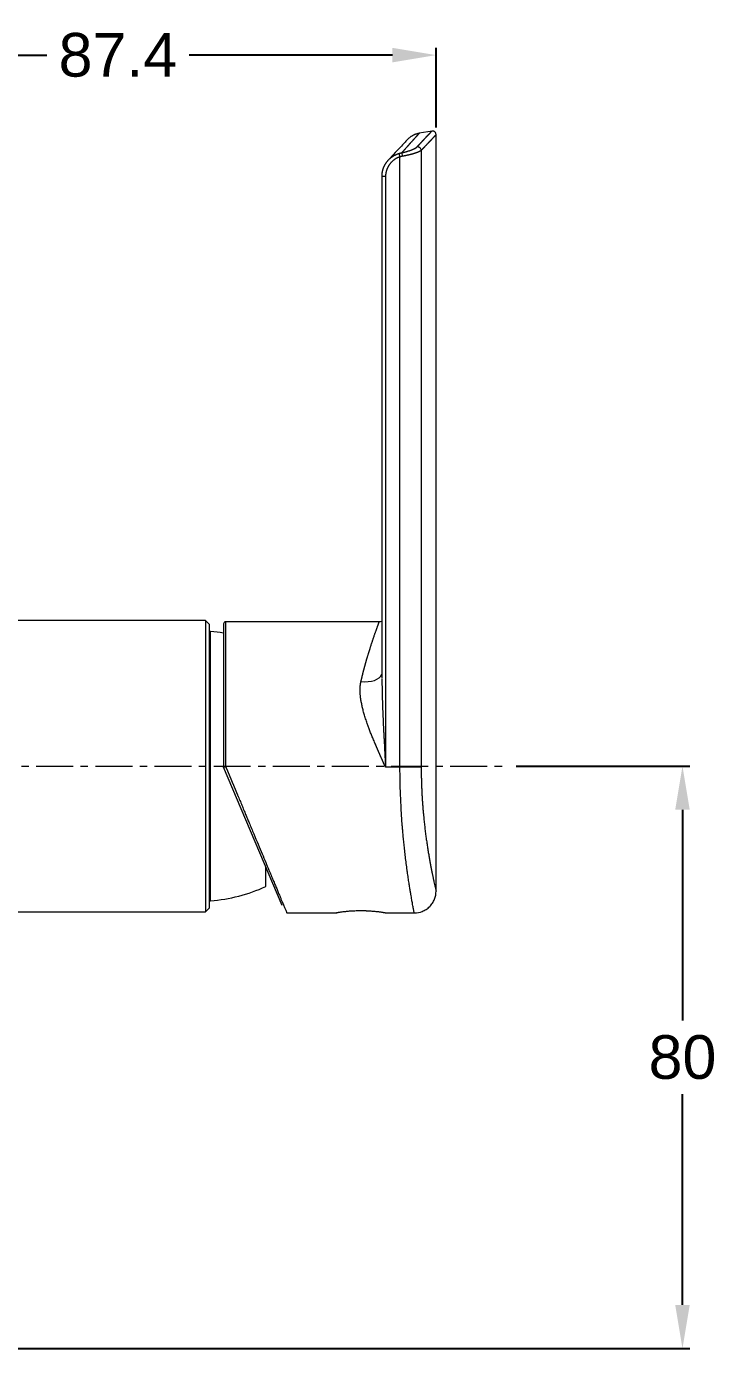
# Model space of a CAD drawing. Header units: millimetres. Extents: x 7368 to 7962, y 1333 to 2173.
# Drawn here: x 7488.5 to 7583.2, y 1696.3 to 1877.9 of the extents above; entities that cross this region are included whole.
import ezdxf

# ---------------------------------------------------------------- set-up
doc = ezdxf.new("R2010")
doc.units = ezdxf.units.MM
doc.linetypes.add('CENTERX2', pattern=[20.32, 12.7, -2.54, 2.54, -2.54])
doc.layers.get('Defpoints').update_dxf_attribs({"color": 3})
doc.layers.add('CENTER', color=1, linetype='CENTERX2', lineweight=15)
doc.layers.add('DIM', color=3, linetype='Continuous', lineweight=9)
doc.styles.get("Standard").update_dxf_attribs({"font": 'arial.ttf'})
doc.dimstyles.new('DIMSTYLE_1', dxfattribs={"dimtxt": 6, "dimasz": 6, "dimexe": 1, "dimexo": 1, "dimgap": 2, "dimtad": 1, "dimtih": 1, "dimtoh": 1, "dimdec": 1, "dimdsep": 46, "dimtxsty": 'Standard', "dimcen": 0, "dimclrd": 3, "dimclre": 3, "dimclrt": 4, "dimazin": 0, "dimtp": 0.3, "dimtm": 0.3, "dimtfac": 1, "dimtdec": 1, "dimtofl": 0, "dimtmove": 0, "dimatfit": 3, "dimfxl": 1, "dimtolj": 1, "dimtzin": 0, "dimarcsym": 0})

# ---------------------------------------------------------------- blocks, each defined once
blk = doc.blocks.new('*D39')
at = {"layer": 'Defpoints', "color": 0, "transparency": 16777216}
for p in [(7544.82, 1874), (7544.82, 1863.07), (7457.37, 1851.33)]:
    blk.add_point(p, dxfattribs=at)
at = {"layer": 'DIM', "color": 3, "lineweight": -2, "transparency": 16777216}
for p, q in [((7457.37, 1852.33), (7457.37, 1875)), ((7544.82, 1864.07), (7544.82, 1875)), ((7463.37, 1874), (7491.31, 1874)), ((7538.82, 1874), (7510.88, 1874))]:
    blk.add_line(p, q, dxfattribs=at)
at = {"layer": 'DIM', "color": 3, "transparency": 16777216}
for points in [[(7463.37, 1875), (7463.37, 1873), (7457.37, 1874)], [(7538.82, 1875), (7538.82, 1873), (7544.82, 1874)]]:
    blk.add_solid(points, dxfattribs=at)
at = {"layer": 'DIM', "color": 4, "transparency": 16777216, "insert": (7501.1, 1874), "char_height": 6, "attachment_point": 5}
blk.add_mtext('\\A1;87.4', dxfattribs=at)
blk = doc.blocks.new('*D42')
at = {"layer": 'Defpoints', "color": 0, "transparency": 16777216}
for p in [(7554.82, 1776.33), (7578.68, 1776.33), (7486.07, 1696.33)]:
    blk.add_point(p, dxfattribs=at)
at = {"layer": 'DIM', "color": 3, "lineweight": -2, "transparency": 16777216}
for p, q in [((7555.82, 1776.33), (7579.68, 1776.33)), ((7578.68, 1770.33), (7578.68, 1741.39)), ((7578.68, 1702.33), (7578.68, 1731.26)), ((7487.07, 1696.33), (7579.68, 1696.33))]:
    blk.add_line(p, q, dxfattribs=at)
at = {"layer": 'DIM', "color": 3, "transparency": 16777216}
for points in [[(7577.68, 1770.33), (7579.68, 1770.33), (7578.68, 1776.33)], [(7577.68, 1702.33), (7579.68, 1702.33), (7578.68, 1696.33)]]:
    blk.add_solid(points, dxfattribs=at)
at = {"layer": 'DIM', "color": 4, "transparency": 16777216, "insert": (7578.68, 1736.33), "char_height": 6, "attachment_point": 5}
blk.add_mtext('\\A1;80', dxfattribs=at)

msp = doc.modelspace()

# ---------------------------------------------------------------- linework, layer by layer
at = {"linetype": 'Continuous', "lineweight": 18, "extrusion": (0, 1, 0)}
for p, q in [((7544.26, 1863.57), (7542.5, 1863.26)), ((7544.82, 1759.17), (7544.82, 1863.1)), ((7539.71, 1860.49), (7539.86, 1860.03)), ((7537.38, 1857.35), (7537.38, 1788.35)), ((7513.12, 1796.33), (7480.62, 1796.33)), ((7513.12, 1796.33), (7513.12, 1756.33)), ((7513.62, 1795.83), (7513.12, 1796.33)), ((7537.02, 1796.17), (7515.92, 1796.17)), ((7513.62, 1795.83), (7513.62, 1756.83)), ((7513.82, 1794.83), (7513.62, 1794.83)), ((7513.82, 1757.83), (7513.82, 1794.83)), ((7515.62, 1795.87), (7515.62, 1776.17)), ((7523.69, 1757.17), (7515.62, 1776.17)), ((7521.42, 1759.8), (7521.42, 1762.5)), ((7481.62, 1756.33), (7513.12, 1756.33)), ((7513.12, 1756.33), (7513.62, 1756.83)), ((7513.62, 1757.83), (7513.82, 1757.83)), ((7524.31, 1756.17), (7531.16, 1756.17)), ((7537.82, 1756.17), (7541.82, 1756.17))]:
    msp.add_line(p, q, dxfattribs=at)
at = {"linetype": 'Continuous', "lineweight": 13, "extrusion": (0, 1, 0)}
for p, q in [((7539.86, 1776.17), (7539.86, 1860.03)), ((7542.78, 1860.91), (7542.78, 1776.17)), ((7537.38, 1857.35), (7537.88, 1857.35)), ((7537.88, 1857.35), (7537.88, 1776.17)), ((7515.92, 1776.23), (7515.92, 1796.17)), ((7539.86, 1776.17), (7537.88, 1776.17)), ((7542.78, 1776.17), (7539.86, 1776.17))]:
    msp.add_line(p, q, dxfattribs=at)
at = {"linetype": 'Continuous', "lineweight": 18}
for centre, radius, start, end in [((7515.92, 1795.87), 0.3, 90, 180), ((7512.11, 1772.64), 22.25, 80.9317, 85.6014), ((7512.11, 1780.01), 22.25, 274.3986, 294.7263)]:
    msp.add_arc(centre, radius, start, end, dxfattribs=at)
at = {"linetype": 'Continuous', "lineweight": 13}
for centre, major_axis, ratio, start_param, end_param in [((7540.19, 1860.11), (-0.104, 0.489), 0.128713, 4.685135, 6.056791), ((7542.29, 1860.91), (-0.365, 0.342), 0.946145, 3.922957, 5.617561)]:
    msp.add_ellipse(centre, major_axis=major_axis, ratio=ratio, start_param=start_param, end_param=end_param, dxfattribs=at)
at = {"linetype": 'Continuous', "lineweight": 18}
msp.add_ellipse((7534.51, 1789.74), major_axis=(-2.94, 0.59), ratio=0.582429, start_param=1.687813, end_param=3.015297, dxfattribs=at)
for points, degree, knots in [([(7542.21, 1861.39), (7542.21, 1861.4), (7542.23, 1861.42), (7542.26, 1861.45), (7542.29, 1861.48), (7542.31, 1861.51), (7542.34, 1861.54), (7542.37, 1861.57), (7542.4, 1861.6), (7542.42, 1861.62), (7542.45, 1861.65), (7542.47, 1861.68), (7542.5, 1861.71), (7542.53, 1861.74), (7542.55, 1861.76), (7542.58, 1861.79), (7542.6, 1861.82), (7542.63, 1861.84), (7542.65, 1861.87), (7542.68, 1861.9), (7542.7, 1861.92), (7542.72, 1861.95), (7542.75, 1861.97), (7542.77, 1862), (7542.79, 1862.02), (7542.82, 1862.05), (7542.84, 1862.07), (7542.86, 1862.1), (7542.89, 1862.12), (7542.91, 1862.15), (7542.93, 1862.17), (7542.95, 1862.19), (7542.98, 1862.22), (7543, 1862.24), (7543.02, 1862.26), (7543.04, 1862.29), (7543.06, 1862.31), (7543.08, 1862.33), (7543.1, 1862.36), (7543.12, 1862.38), (7543.15, 1862.4), (7543.17, 1862.42), (7543.19, 1862.44), (7543.21, 1862.46), (7543.23, 1862.49), (7543.24, 1862.51), (7543.26, 1862.53), (7543.28, 1862.55), (7543.3, 1862.57), (7543.32, 1862.59), (7543.34, 1862.61), (7543.36, 1862.63), (7543.38, 1862.65), (7543.39, 1862.67), (7543.41, 1862.68), (7543.43, 1862.7), (7543.45, 1862.72), (7543.46, 1862.74), (7543.48, 1862.76), (7543.5, 1862.78), (7543.51, 1862.79), (7543.53, 1862.81), (7543.55, 1862.83), (7543.56, 1862.85), (7543.58, 1862.86), (7543.6, 1862.88), (7543.61, 1862.9), (7543.63, 1862.91), (7543.64, 1862.93), (7543.66, 1862.95), (7543.67, 1862.96), (7543.69, 1862.98), (7543.7, 1862.99), (7543.71, 1863.01), (7543.73, 1863.02), (7543.74, 1863.04), (7543.76, 1863.05), (7543.77, 1863.07), (7543.78, 1863.08), (7543.8, 1863.09), (7543.81, 1863.11), (7543.82, 1863.12), (7543.83, 1863.14), (7543.85, 1863.15), (7543.86, 1863.16), (7543.87, 1863.17), (7543.88, 1863.19), (7543.89, 1863.2), (7543.9, 1863.21), (7543.92, 1863.22), (7543.93, 1863.23), (7543.94, 1863.25), (7543.95, 1863.26), (7543.96, 1863.27), (7543.97, 1863.28), (7543.98, 1863.29), (7543.99, 1863.3), (7544, 1863.31), (7544.01, 1863.32), (7544.02, 1863.33), (7544.03, 1863.34), (7544.03, 1863.35), (7544.04, 1863.36), (7544.05, 1863.37), (7544.06, 1863.38), (7544.07, 1863.39), (7544.08, 1863.39), (7544.08, 1863.4), (7544.09, 1863.41), (7544.1, 1863.42), (7544.1, 1863.43), (7544.11, 1863.43), (7544.12, 1863.44), (7544.13, 1863.45), (7544.13, 1863.45), (7544.14, 1863.46), (7544.14, 1863.47), (7544.15, 1863.47), (7544.16, 1863.48), (7544.16, 1863.48), (7544.17, 1863.49), (7544.17, 1863.5), (7544.18, 1863.5), (7544.18, 1863.51), (7544.18, 1863.51), (7544.19, 1863.51), (7544.19, 1863.52), (7544.2, 1863.52), (7544.2, 1863.53), (7544.2, 1863.53), (7544.21, 1863.53), (7544.21, 1863.54), (7544.21, 1863.54), (7544.22, 1863.54), (7544.22, 1863.55), (7544.22, 1863.55), (7544.22, 1863.55), (7544.23, 1863.55), (7544.23, 1863.56), (7544.23, 1863.56), (7544.23, 1863.56), (7544.23, 1863.56), (7544.23, 1863.56), (7544.23, 1863.56), (7544.23, 1863.56), (7544.23, 1863.56), (7544.23, 1863.56), (7544.23, 1863.56), (7544.23, 1863.56)], 3, [0, 0, 0, 0, 0.007011, 0.014018, 0.021023, 0.028026, 0.035025, 0.042022, 0.049015, 0.056007, 0.062995, 0.069981, 0.076963, 0.083944, 0.090921, 0.097896, 0.104868, 0.111838, 0.118804, 0.125769, 0.13273, 0.139689, 0.146646, 0.1536, 0.160551, 0.1675, 0.174446, 0.18139, 0.188331, 0.195269, 0.202206, 0.209139, 0.216071, 0.222999, 0.229926, 0.23685, 0.243771, 0.250691, 0.257607, 0.264522, 0.271434, 0.278344, 0.285251, 0.292156, 0.299059, 0.30596, 0.312858, 0.319754, 0.326648, 0.333539, 0.340429, 0.347316, 0.354201, 0.361083, 0.367964, 0.374842, 0.381719, 0.388593, 0.395465, 0.402335, 0.409203, 0.416069, 0.422932, 0.429794, 0.436654, 0.443511, 0.450367, 0.457221, 0.464073, 0.470922, 0.47777, 0.484616, 0.49146, 0.498302, 0.505142, 0.511981, 0.518817, 0.525652, 0.532484, 0.539315, 0.546145, 0.552972, 0.559797, 0.566621, 0.573443, 0.580264, 0.587082, 0.593899, 0.600714, 0.607528, 0.61434, 0.62115, 0.627958, 0.634765, 0.641571, 0.648374, 0.655176, 0.661977, 0.668776, 0.675573, 0.682369, 0.689164, 0.695957, 0.702748, 0.709538, 0.716327, 0.723114, 0.729899, 0.736684, 0.743466, 0.750248, 0.757028, 0.763807, 0.770584, 0.77736, 0.784135, 0.790908, 0.79768, 0.804451, 0.811221, 0.817989, 0.824756, 0.831522, 0.838287, 0.845051, 0.851813, 0.858574, 0.865334, 0.872093, 0.878851, 0.885608, 0.892363, 0.899118, 0.905871, 0.912624, 0.919375, 0.926126, 0.932875, 0.939624, 0.946371, 0.953118, 0.959863, 0.966608, 0.973352, 0.980095, 0.986837, 0.993578, 1, 1, 1, 1]), ([(7544.82, 1863.07), (7544.82, 1863.1), (7544.81, 1863.17), (7544.78, 1863.28), (7544.73, 1863.37), (7544.65, 1863.46), (7544.55, 1863.52), (7544.44, 1863.56), (7544.34, 1863.57), (7544.27, 1863.57), (7544.23, 1863.56)], 3, [0, 0, 0, 0, 0.114513, 0.237563, 0.367045, 0.5, 0.632955, 0.762437, 0.885487, 1, 1, 1, 1]), ([(7540.72, 1862.23), (7540.72, 1862.23), (7540.61, 1862.12), (7540.11, 1861.57), (7539.31, 1860.72), (7538.6, 1859.95), (7538.24, 1859.56)], 3, [0, 0, 0, 0, 0.248728, 0.51443, 0.780543, 1, 1, 1, 1]), ([(7544.82, 1863.07), (7544.82, 1863.07), (7544.82, 1863.07), (7544.82, 1863.07), (7544.82, 1863.07), (7544.82, 1863.07), (7544.82, 1863.07), (7544.81, 1863.06), (7544.81, 1863.06), (7544.81, 1863.06), (7544.8, 1863.05), (7544.8, 1863.05), (7544.79, 1863.04), (7544.79, 1863.03), (7544.78, 1863.03), (7544.77, 1863.02), (7544.77, 1863.01), (7544.76, 1863), (7544.75, 1862.99), (7544.74, 1862.98), (7544.73, 1862.97), (7544.72, 1862.96), (7544.71, 1862.95), (7544.7, 1862.94), (7544.68, 1862.93), (7544.67, 1862.91), (7544.66, 1862.9), (7544.65, 1862.88), (7544.63, 1862.87), (7544.62, 1862.85), (7544.6, 1862.84), (7544.58, 1862.82), (7544.57, 1862.8), (7544.55, 1862.78), (7544.53, 1862.76), (7544.51, 1862.75), (7544.49, 1862.73), (7544.48, 1862.7), (7544.46, 1862.68), (7544.43, 1862.66), (7544.41, 1862.64), (7544.39, 1862.62), (7544.37, 1862.59), (7544.35, 1862.57), (7544.32, 1862.54), (7544.3, 1862.52), (7544.27, 1862.49), (7544.25, 1862.47), (7544.22, 1862.44), (7544.2, 1862.41), (7544.17, 1862.38), (7544.14, 1862.35), (7544.11, 1862.32), (7544.09, 1862.29), (7544.06, 1862.26), (7544.03, 1862.23), (7544, 1862.2), (7543.97, 1862.17), (7543.93, 1862.13), (7543.9, 1862.1), (7543.87, 1862.07), (7543.84, 1862.03), (7543.8, 1861.99), (7543.77, 1861.96), (7543.73, 1861.92), (7543.7, 1861.88), (7543.66, 1861.85), (7543.63, 1861.81), (7543.59, 1861.77), (7543.55, 1861.73), (7543.51, 1861.69), (7543.48, 1861.65), (7543.44, 1861.61), (7543.4, 1861.56), (7543.36, 1861.52), (7543.31, 1861.48), (7543.27, 1861.43), (7543.23, 1861.39), (7543.19, 1861.34), (7543.14, 1861.3), (7543.1, 1861.25), (7543.06, 1861.21), (7543.01, 1861.16), (7542.97, 1861.11), (7542.92, 1861.06), (7542.87, 1861.01), (7542.83, 1860.96), (7542.79, 1860.93), (7542.78, 1860.91)], 3, [0, 0, 0, 0, 0.000306, 0.011916, 0.023527, 0.03514, 0.046754, 0.058369, 0.069985, 0.081603, 0.093222, 0.104844, 0.116466, 0.128091, 0.139718, 0.151346, 0.162977, 0.17461, 0.186246, 0.197884, 0.209524, 0.221167, 0.232812, 0.244461, 0.256112, 0.267766, 0.279424, 0.291084, 0.302748, 0.314415, 0.326086, 0.33776, 0.349438, 0.361119, 0.372805, 0.384494, 0.396187, 0.407884, 0.419586, 0.431292, 0.443002, 0.454717, 0.466436, 0.47816, 0.489889, 0.501622, 0.513361, 0.525104, 0.536853, 0.548606, 0.560365, 0.57213, 0.5839, 0.595675, 0.607457, 0.619244, 0.631036, 0.642835, 0.65464, 0.666451, 0.678268, 0.690091, 0.701921, 0.713757, 0.7256, 0.737449, 0.749306, 0.761169, 0.773039, 0.784916, 0.7968, 0.808691, 0.820589, 0.832495, 0.844409, 0.85633, 0.868258, 0.880194, 0.892138, 0.90409, 0.91605, 0.928018, 0.939994, 0.951979, 0.963971, 0.975972, 0.987982, 1, 1, 1, 1]), ([(7537.4, 1857.35), (7537.4, 1857.36), (7537.4, 1857.38), (7537.4, 1857.41), (7537.4, 1857.44), (7537.4, 1857.47), (7537.4, 1857.5), (7537.4, 1857.53), (7537.4, 1857.56), (7537.4, 1857.59), (7537.41, 1857.62), (7537.41, 1857.66), (7537.41, 1857.69), (7537.41, 1857.72), (7537.42, 1857.76), (7537.42, 1857.79), (7537.43, 1857.83), (7537.43, 1857.86), (7537.44, 1857.9), (7537.44, 1857.93), (7537.45, 1857.97), (7537.46, 1858.01), (7537.47, 1858.04), (7537.47, 1858.08), (7537.48, 1858.12), (7537.49, 1858.16), (7537.5, 1858.2), (7537.51, 1858.24), (7537.52, 1858.28), (7537.54, 1858.32), (7537.55, 1858.36), (7537.56, 1858.4), (7537.58, 1858.44), (7537.59, 1858.48), (7537.61, 1858.52), (7537.62, 1858.57), (7537.64, 1858.61), (7537.66, 1858.65), (7537.68, 1858.7), (7537.7, 1858.74), (7537.72, 1858.78), (7537.74, 1858.83), (7537.76, 1858.87), (7537.78, 1858.91), (7537.81, 1858.96), (7537.83, 1859), (7537.86, 1859.04), (7537.89, 1859.09), (7537.91, 1859.13), (7537.94, 1859.18), (7537.97, 1859.22), (7538, 1859.26), (7538.05, 1859.32), (7538.1, 1859.4), (7538.17, 1859.48), (7538.24, 1859.56), (7538.32, 1859.64), (7538.39, 1859.71), (7538.46, 1859.78), (7538.54, 1859.85), (7538.61, 1859.91), (7538.69, 1859.97), (7538.76, 1860.02), (7538.83, 1860.07), (7538.9, 1860.12), (7538.97, 1860.16), (7539.04, 1860.21), (7539.11, 1860.24), (7539.18, 1860.28), (7539.25, 1860.31), (7539.31, 1860.34), (7539.37, 1860.37), (7539.43, 1860.4), (7539.49, 1860.42), (7539.55, 1860.44), (7539.61, 1860.46), (7539.66, 1860.48), (7539.69, 1860.49), (7539.71, 1860.49)], 3, [0, 0, 0, 0, 0.006705, 0.013527, 0.020466, 0.027522, 0.034697, 0.041992, 0.049406, 0.056941, 0.064598, 0.072376, 0.080277, 0.088302, 0.09645, 0.104723, 0.11312, 0.121643, 0.130292, 0.139068, 0.147971, 0.157, 0.166158, 0.175443, 0.184857, 0.1944, 0.204072, 0.213872, 0.223802, 0.233861, 0.244049, 0.254367, 0.264814, 0.27539, 0.286095, 0.296929, 0.307892, 0.318983, 0.330201, 0.341547, 0.35302, 0.364619, 0.376343, 0.388193, 0.400166, 0.412262, 0.424481, 0.43682, 0.44928, 0.461858, 0.474554, 0.487366, 0.500292, 0.527281, 0.553739, 0.579651, 0.605004, 0.629787, 0.65399, 0.677606, 0.700626, 0.723047, 0.744864, 0.766075, 0.786677, 0.806671, 0.826057, 0.844836, 0.86301, 0.880583, 0.897556, 0.913936, 0.929725, 0.944929, 0.959552, 0.973602, 0.987082, 1, 1, 1, 1]), ([(7539.86, 1860.03), (7539.65, 1859.96), (7539.45, 1859.86), (7539.25, 1859.76), (7538.71, 1859.37), (7538.44, 1859.01), (7538.17, 1858.65), (7538.03, 1858.23), (7537.88, 1857.8), (7537.88, 1857.35)], 2, [0, 0, 0, 0.125, 0.125, 0.25, 0.5, 0.5, 0.75, 0.75, 1, 1, 1]), ([(7540.1, 1860.59), (7540.11, 1860.59), (7540.12, 1860.6), (7540.15, 1860.6), (7540.17, 1860.61), (7540.2, 1860.61), (7540.22, 1860.62), (7540.25, 1860.62), (7540.27, 1860.63), (7540.29, 1860.63), (7540.32, 1860.64), (7540.34, 1860.65), (7540.36, 1860.65), (7540.39, 1860.66), (7540.41, 1860.66), (7540.44, 1860.67), (7540.46, 1860.67), (7540.48, 1860.68), (7540.51, 1860.69), (7540.53, 1860.69), (7540.55, 1860.7), (7540.58, 1860.7), (7540.6, 1860.71), (7540.62, 1860.72), (7540.65, 1860.72), (7540.67, 1860.73), (7540.69, 1860.73), (7540.71, 1860.74), (7540.74, 1860.75), (7540.76, 1860.75), (7540.78, 1860.76), (7540.81, 1860.77), (7540.87, 1860.78), (7540.96, 1860.81), (7541.09, 1860.85), (7541.22, 1860.89), (7541.34, 1860.94), (7541.46, 1860.98), (7541.59, 1861.03), (7541.71, 1861.09), (7541.82, 1861.14), (7541.9, 1861.18), (7541.95, 1861.21), (7541.97, 1861.22), (7542, 1861.24), (7542.02, 1861.25), (7542.04, 1861.26), (7542.06, 1861.28), (7542.08, 1861.29), (7542.1, 1861.3), (7542.12, 1861.32), (7542.14, 1861.33), (7542.15, 1861.34), (7542.17, 1861.36), (7542.18, 1861.37), (7542.19, 1861.38), (7542.2, 1861.39), (7542.21, 1861.39)], 3, [0, 0, 0, 0, 0.008036, 0.016066, 0.024091, 0.032112, 0.040129, 0.048144, 0.056157, 0.064169, 0.07218, 0.080192, 0.088204, 0.096219, 0.104237, 0.112257, 0.120283, 0.128313, 0.136349, 0.144391, 0.152441, 0.160499, 0.168566, 0.176642, 0.184728, 0.192826, 0.200936, 0.209058, 0.217193, 0.225343, 0.233507, 0.241687, 0.249884, 0.299587, 0.349243, 0.399025, 0.449105, 0.499652, 0.561985, 0.624171, 0.686538, 0.749411, 0.766281, 0.7831, 0.799875, 0.816612, 0.833316, 0.849995, 0.866654, 0.883301, 0.899941, 0.916581, 0.933227, 0.949885, 0.966563, 0.983266, 1, 1, 1, 1]), ([(7542.78, 1860.91), (7542.78, 1860.91), (7542.77, 1860.91), (7542.77, 1860.9), (7542.76, 1860.89), (7542.75, 1860.89), (7542.75, 1860.88), (7542.74, 1860.88), (7542.73, 1860.87), (7542.72, 1860.86), (7542.71, 1860.86), (7542.7, 1860.85), (7542.69, 1860.84), (7542.67, 1860.83), (7542.66, 1860.82), (7542.65, 1860.82), (7542.63, 1860.81), (7542.62, 1860.8), (7542.6, 1860.79), (7542.58, 1860.78), (7542.56, 1860.77), (7542.54, 1860.76), (7542.52, 1860.75), (7542.5, 1860.74), (7542.48, 1860.73), (7542.45, 1860.72), (7542.43, 1860.7), (7542.4, 1860.69), (7542.37, 1860.68), (7542.34, 1860.67), (7542.31, 1860.65), (7542.28, 1860.64), (7542.25, 1860.63), (7542.21, 1860.62), (7542.18, 1860.6), (7542.14, 1860.59), (7542.1, 1860.57), (7542.06, 1860.56), (7542.01, 1860.54), (7541.97, 1860.53), (7541.92, 1860.51), (7541.87, 1860.5), (7541.81, 1860.48), (7541.74, 1860.46), (7541.68, 1860.44), (7541.61, 1860.42), (7541.55, 1860.4), (7541.48, 1860.38), (7541.41, 1860.37), (7541.35, 1860.35), (7541.28, 1860.33), (7541.22, 1860.32), (7541.15, 1860.3), (7541.08, 1860.28), (7541.02, 1860.27), (7540.96, 1860.25), (7540.89, 1860.24), (7540.83, 1860.23), (7540.77, 1860.21), (7540.71, 1860.2), (7540.65, 1860.19), (7540.59, 1860.17), (7540.53, 1860.16), (7540.47, 1860.15), (7540.42, 1860.14), (7540.36, 1860.13), (7540.31, 1860.12), (7540.27, 1860.11), (7540.25, 1860.11)], 3, [0, 0, 0, 0, 0.006831, 0.013954, 0.021367, 0.029071, 0.037067, 0.045354, 0.053931, 0.0628, 0.07196, 0.081411, 0.091154, 0.101187, 0.111512, 0.122127, 0.133034, 0.144233, 0.155722, 0.167503, 0.179575, 0.191938, 0.204592, 0.217538, 0.230775, 0.244303, 0.258122, 0.272233, 0.286635, 0.301328, 0.316312, 0.331588, 0.347155, 0.363013, 0.379163, 0.395604, 0.412336, 0.429359, 0.446674, 0.46428, 0.482177, 0.500365, 0.524187, 0.547639, 0.570723, 0.593438, 0.615784, 0.637761, 0.65937, 0.68061, 0.701482, 0.721985, 0.74212, 0.761886, 0.781284, 0.800315, 0.818977, 0.837271, 0.855197, 0.872755, 0.889946, 0.90677, 0.923226, 0.939314, 0.955036, 0.970391, 0.985379, 1, 1, 1, 1]), ([(7537.88, 1776.17), (7537.87, 1776.19), (7537.85, 1776.24), (7537.81, 1776.31), (7537.78, 1776.38), (7537.75, 1776.45), (7537.72, 1776.52), (7537.69, 1776.59), (7537.66, 1776.66), (7537.63, 1776.72), (7537.6, 1776.79), (7537.57, 1776.86), (7537.54, 1776.92), (7537.51, 1776.99), (7537.48, 1777.05), (7537.46, 1777.11), (7537.43, 1777.18), (7537.4, 1777.24), (7537.37, 1777.3), (7537.35, 1777.36), (7537.32, 1777.42), (7537.29, 1777.48), (7537.27, 1777.53), (7537.24, 1777.59), (7537.22, 1777.65), (7537.19, 1777.7), (7537.17, 1777.76), (7537.14, 1777.81), (7537.12, 1777.87), (7537.1, 1777.92), (7537.07, 1777.97), (7537.05, 1778.03), (7537.03, 1778.08), (7537.01, 1778.13), (7536.98, 1778.18), (7536.96, 1778.23), (7536.94, 1778.27), (7536.92, 1778.32), (7536.9, 1778.37), (7536.88, 1778.41), (7536.86, 1778.46), (7536.84, 1778.5), (7536.82, 1778.55), (7536.8, 1778.59), (7536.78, 1778.63), (7536.76, 1778.68), (7536.75, 1778.72), (7536.73, 1778.76), (7536.71, 1778.8), (7536.7, 1778.84), (7536.68, 1778.87), (7536.66, 1778.91), (7536.65, 1778.95), (7536.63, 1778.98), (7536.62, 1779.02), (7536.6, 1779.05), (7536.59, 1779.09), (7536.57, 1779.12), (7536.56, 1779.16), (7536.5, 1779.28), (7536.42, 1779.49), (7536.29, 1779.79), (7536.17, 1780.08), (7536.05, 1780.36), (7535.94, 1780.64), (7535.83, 1780.92), (7535.73, 1781.18), (7535.63, 1781.45), (7535.54, 1781.7), (7535.45, 1781.95), (7535.31, 1782.33), (7535.14, 1782.84), (7534.95, 1783.46), (7534.78, 1784.05), (7534.65, 1784.61), (7534.56, 1785.05), (7534.5, 1785.37), (7534.47, 1785.59), (7534.44, 1785.8), (7534.42, 1786.01), (7534.4, 1786.21), (7534.39, 1786.4), (7534.38, 1786.55), (7534.38, 1786.67), (7534.38, 1786.74), (7534.38, 1786.81), (7534.38, 1786.89), (7534.38, 1786.96), (7534.38, 1787.03), (7534.38, 1787.1), (7534.39, 1787.17), (7534.39, 1787.24), (7534.4, 1787.31), (7534.41, 1787.38), (7534.41, 1787.45), (7534.42, 1787.51), (7534.43, 1787.58), (7534.44, 1787.65), (7534.45, 1787.71), (7534.46, 1787.78), (7534.48, 1787.84), (7534.49, 1787.91), (7534.5, 1787.95), (7534.51, 1787.97)], 3, [0, 0, 0, 0, 0.005971, 0.011885, 0.017739, 0.023536, 0.029275, 0.034955, 0.040577, 0.04614, 0.051646, 0.057093, 0.062482, 0.067813, 0.073086, 0.0783, 0.083456, 0.088554, 0.093593, 0.098575, 0.103498, 0.108363, 0.11317, 0.117918, 0.122608, 0.12724, 0.131814, 0.13633, 0.140787, 0.145186, 0.149527, 0.15381, 0.158034, 0.1622, 0.166308, 0.170358, 0.17435, 0.178283, 0.182158, 0.185975, 0.189733, 0.193434, 0.197076, 0.20066, 0.204186, 0.207653, 0.211062, 0.214414, 0.217706, 0.220941, 0.224117, 0.227236, 0.230296, 0.233298, 0.236241, 0.239127, 0.241954, 0.244723, 0.247433, 0.250086, 0.275277, 0.299969, 0.324164, 0.347861, 0.371063, 0.393769, 0.415981, 0.437701, 0.458929, 0.479666, 0.499914, 0.554526, 0.606692, 0.656455, 0.703868, 0.748988, 0.768195, 0.786955, 0.805275, 0.823161, 0.840619, 0.857657, 0.874284, 0.88089, 0.887458, 0.89399, 0.900486, 0.906945, 0.91337, 0.91976, 0.926116, 0.932439, 0.93873, 0.944988, 0.951216, 0.957413, 0.96358, 0.969719, 0.975829, 0.981911, 0.987967, 0.993996, 1, 1, 1, 1]), ([(7537.38, 1788.29), (7537.38, 1788.27), (7537.38, 1788.21), (7537.38, 1788.1), (7537.38, 1787.99), (7537.38, 1787.87), (7537.38, 1787.75), (7537.38, 1787.63), (7537.38, 1787.5), (7537.39, 1787.37), (7537.39, 1787.25), (7537.39, 1787.12), (7537.39, 1786.99), (7537.39, 1786.85), (7537.4, 1786.72), (7537.4, 1786.58), (7537.4, 1786.44), (7537.41, 1786.3), (7537.41, 1786.16), (7537.41, 1786.02), (7537.42, 1785.87), (7537.42, 1785.73), (7537.43, 1785.58), (7537.43, 1785.43), (7537.44, 1785.27), (7537.44, 1785.12), (7537.45, 1784.96), (7537.45, 1784.81), (7537.46, 1784.65), (7537.46, 1784.49), (7537.47, 1784.32), (7537.47, 1784.16), (7537.48, 1783.99), (7537.49, 1783.82), (7537.5, 1783.65), (7537.5, 1783.48), (7537.51, 1783.31), (7537.52, 1783.13), (7537.53, 1782.95), (7537.53, 1782.77), (7537.54, 1782.57), (7537.55, 1782.36), (7537.56, 1782.15), (7537.57, 1781.92), (7537.58, 1781.68), (7537.6, 1781.44), (7537.61, 1781.18), (7537.62, 1780.91), (7537.64, 1780.64), (7537.65, 1780.35), (7537.67, 1780.06), (7537.68, 1779.75), (7537.7, 1779.44), (7537.72, 1779.11), (7537.73, 1778.78), (7537.75, 1778.43), (7537.77, 1778.08), (7537.79, 1777.72), (7537.81, 1777.34), (7537.83, 1776.96), (7537.86, 1776.57), (7537.87, 1776.3), (7537.88, 1776.17)], 3, [0, 0, 0, 0, 0.005921, 0.015451, 0.025127, 0.034947, 0.044911, 0.055021, 0.065274, 0.075673, 0.086216, 0.096904, 0.107736, 0.118713, 0.129834, 0.141101, 0.152512, 0.164067, 0.175767, 0.187612, 0.199602, 0.211736, 0.224015, 0.236439, 0.249007, 0.26172, 0.274578, 0.287581, 0.300728, 0.31402, 0.327457, 0.341038, 0.354764, 0.368635, 0.382651, 0.396811, 0.411117, 0.425567, 0.440161, 0.45562, 0.471887, 0.488961, 0.506842, 0.525531, 0.545027, 0.565331, 0.586442, 0.60836, 0.631086, 0.654619, 0.67896, 0.704108, 0.730064, 0.756827, 0.784398, 0.812776, 0.841961, 0.871954, 0.902754, 0.934362, 0.966777, 1, 1, 1, 1]), ([(7515.92, 1776.23), (7515.92, 1776.23), (7515.91, 1776.23), (7515.9, 1776.22), (7515.87, 1776.22), (7515.84, 1776.21), (7515.81, 1776.21), (7515.78, 1776.2), (7515.75, 1776.19), (7515.73, 1776.19), (7515.71, 1776.19), (7515.7, 1776.18), (7515.68, 1776.18), (7515.67, 1776.18), (7515.66, 1776.18), (7515.65, 1776.17), (7515.65, 1776.17), (7515.64, 1776.17), (7515.63, 1776.17), (7515.63, 1776.17), (7515.63, 1776.17), (7515.62, 1776.17), (7515.62, 1776.17), (7515.62, 1776.17), (7515.62, 1776.17)], 3, [0, 0, 0, 0, 0.014127, 0.04521, 0.094122, 0.162076, 0.250383, 0.321247, 0.386853, 0.446662, 0.500303, 0.54133, 0.582178, 0.622766, 0.663021, 0.70287, 0.742244, 0.78108, 0.819321, 0.856914, 0.893814, 0.929983, 0.965386, 1, 1, 1, 1]), ([(7515.92, 1776.23), (7515.93, 1776.21), (7515.95, 1776.16), (7515.98, 1776.09), (7516.01, 1776.02), (7516.04, 1775.95), (7516.07, 1775.88), (7516.09, 1775.81), (7516.12, 1775.75), (7516.15, 1775.68), (7516.18, 1775.61), (7516.21, 1775.55), (7516.23, 1775.48), (7516.26, 1775.42), (7516.29, 1775.35), (7516.31, 1775.29), (7516.34, 1775.23), (7516.37, 1775.16), (7516.39, 1775.1), (7516.42, 1775.04), (7516.44, 1774.98), (7516.47, 1774.92), (7516.5, 1774.86), (7516.52, 1774.8), (7516.55, 1774.74), (7516.57, 1774.68), (7516.59, 1774.62), (7516.62, 1774.56), (7516.64, 1774.5), (7516.67, 1774.45), (7516.69, 1774.39), (7516.71, 1774.33), (7516.74, 1774.28), (7516.76, 1774.22), (7516.78, 1774.17), (7516.81, 1774.11), (7516.83, 1774.06), (7516.85, 1774.01), (7516.87, 1773.95), (7516.89, 1773.9), (7516.92, 1773.85), (7516.94, 1773.8), (7516.96, 1773.75), (7516.98, 1773.7), (7517, 1773.65), (7517.02, 1773.6), (7517.04, 1773.55), (7517.06, 1773.5), (7517.08, 1773.46), (7517.1, 1773.41), (7517.12, 1773.36), (7517.14, 1773.32), (7517.16, 1773.27), (7517.18, 1773.22), (7517.2, 1773.18), (7517.21, 1773.14), (7517.23, 1773.09), (7517.25, 1773.05), (7517.27, 1773.01), (7517.29, 1772.96), (7517.3, 1772.92), (7517.32, 1772.88), (7517.34, 1772.84), (7517.36, 1772.8), (7517.37, 1772.76), (7517.39, 1772.72), (7517.4, 1772.68), (7517.42, 1772.64), (7517.44, 1772.6), (7517.45, 1772.57), (7517.47, 1772.53), (7517.48, 1772.49), (7517.5, 1772.46), (7517.51, 1772.42), (7517.53, 1772.39), (7517.54, 1772.35), (7517.65, 1772.1), (7517.85, 1771.63), (7518.13, 1770.96), (7518.39, 1770.31), (7518.65, 1769.7), (7518.89, 1769.12), (7519.27, 1768.22), (7519.77, 1767.03), (7520.36, 1765.6), (7520.91, 1764.3), (7521.4, 1763.12), (7521.81, 1762.14), (7522.15, 1761.34), (7522.42, 1760.68), (7522.68, 1760.07), (7522.92, 1759.5), (7523.13, 1758.98), (7523.33, 1758.5), (7523.51, 1758.07), (7523.71, 1757.6), (7523.91, 1757.13), (7524.09, 1756.7), (7524.22, 1756.39), (7524.29, 1756.21), (7524.31, 1756.17), (7524.31, 1756.17), (7524.31, 1756.17)], 3, [0, 0, 0, 0, 0.00232, 0.004624, 0.006912, 0.009185, 0.011441, 0.013682, 0.015906, 0.018115, 0.020308, 0.022485, 0.024646, 0.026791, 0.02892, 0.031033, 0.033131, 0.035212, 0.037277, 0.039327, 0.041361, 0.043379, 0.045381, 0.047367, 0.049337, 0.051291, 0.053229, 0.055152, 0.057058, 0.058949, 0.060823, 0.062682, 0.064525, 0.066352, 0.068163, 0.069958, 0.071737, 0.0735, 0.075248, 0.076979, 0.078695, 0.080394, 0.082078, 0.083746, 0.085398, 0.087034, 0.088654, 0.090259, 0.091847, 0.093419, 0.094976, 0.096516, 0.098041, 0.09955, 0.101043, 0.10252, 0.103981, 0.105426, 0.106855, 0.108269, 0.109666, 0.111048, 0.112413, 0.113763, 0.115097, 0.116415, 0.117717, 0.119003, 0.120273, 0.121527, 0.122766, 0.123988, 0.125195, 0.126385, 0.12756, 0.128719, 0.129862, 0.153414, 0.176155, 0.198085, 0.219203, 0.23951, 0.259006, 0.314344, 0.36738, 0.418124, 0.46659, 0.512792, 0.545191, 0.577115, 0.608571, 0.639566, 0.670109, 0.700207, 0.729868, 0.759103, 0.808064, 0.856577, 0.904691, 0.952454, 0.999915, 1, 1, 1, 1]), ([(7541.82, 1756.17), (7542.21, 1756.17), (7542.78, 1756.28), (7543.48, 1756.64), (7543.96, 1757.03), (7544.35, 1757.51), (7544.71, 1758.21), (7544.82, 1758.78), (7544.82, 1759.17)], 3, [0, 0, 0, 0, 0.239457, 0.368361, 0.5, 0.631639, 0.760543, 1, 1, 1, 1]), ([(7537.82, 1756.17), (7537.82, 1756.17), (7537.82, 1756.17), (7537.79, 1756.17), (7537.76, 1756.18), (7537.71, 1756.19), (7537.67, 1756.19), (7537.66, 1756.19), (7537.64, 1756.2), (7537.63, 1756.2), (7537.61, 1756.2), (7537.59, 1756.2), (7537.52, 1756.21), (7537.43, 1756.23), (7537.32, 1756.25), (7537.23, 1756.26), (7537.18, 1756.26), (7537.13, 1756.27), (7537.1, 1756.28), (7537.08, 1756.28), (7536.99, 1756.29), (7536.84, 1756.31), (7536.6, 1756.34), (7536.43, 1756.35), (7536.29, 1756.37), (7536.24, 1756.37), (7536.15, 1756.38), (7536.1, 1756.38), (7535.95, 1756.39), (7535.76, 1756.41), (7535.55, 1756.42), (7535.39, 1756.43), (7535.34, 1756.43), (7535.26, 1756.43), (7535.23, 1756.43), (7535.18, 1756.44), (7535.05, 1756.44), (7534.8, 1756.45), (7534.58, 1756.45), (7534.36, 1756.45), (7534.25, 1756.45), (7534.12, 1756.45), (7534.09, 1756.45), (7534.03, 1756.44), (7533.95, 1756.44), (7533.87, 1756.44), (7533.71, 1756.43), (7533.5, 1756.43), (7533.29, 1756.41), (7533.14, 1756.4), (7533.09, 1756.4), (7532.99, 1756.39), (7532.94, 1756.39), (7532.79, 1756.38), (7532.61, 1756.36), (7532.43, 1756.34), (7532.31, 1756.33), (7532.24, 1756.32), (7532.18, 1756.32), (7532.14, 1756.31), (7532.12, 1756.31), (7532.03, 1756.3), (7531.88, 1756.28), (7531.68, 1756.25), (7531.57, 1756.24), (7531.51, 1756.23), (7531.49, 1756.23), (7531.47, 1756.22), (7531.46, 1756.22), (7531.42, 1756.21), (7531.4, 1756.21), (7531.34, 1756.2), (7531.26, 1756.19), (7531.21, 1756.18), (7531.18, 1756.18), (7531.16, 1756.17), (7531.15, 1756.17), (7531.14, 1756.17), (7531.14, 1756.17), (7531.13, 1756.17), (7531.12, 1756.17), (7531.12, 1756.17)], 3, [0, 0, 0, 0, 0.031251, 0.031251, 0.062502, 0.093754, 0.093754, 0.101566, 0.101566, 0.109379, 0.109379, 0.125005, 0.125005, 0.156256, 0.187507, 0.187507, 0.203133, 0.210946, 0.210946, 0.218758, 0.218758, 0.25001, 0.281261, 0.312512, 0.312512, 0.328138, 0.328138, 0.343763, 0.343763, 0.375015, 0.406266, 0.406266, 0.421891, 0.421891, 0.429704, 0.429704, 0.437517, 0.468768, 0.500019, 0.500019, 0.531271, 0.531271, 0.539083, 0.539083, 0.546896, 0.562522, 0.562522, 0.593773, 0.625024, 0.625024, 0.64065, 0.64065, 0.656275, 0.656275, 0.687527, 0.718778, 0.718778, 0.734403, 0.742216, 0.742216, 0.750029, 0.750029, 0.78128, 0.812531, 0.843783, 0.843783, 0.851595, 0.851595, 0.859408, 0.859408, 0.875034, 0.875034, 0.906285, 0.937536, 0.937536, 0.953162, 0.960975, 0.960975, 0.968788, 0.968788, 1, 1, 1, 1])]:
    msp.add_open_spline(points, degree=degree, knots=knots, dxfattribs=at)
at = {"linetype": 'Continuous', "lineweight": 13}
for points, knots in [([(7542.5, 1863.26), (7542.5, 1863.26), (7542.5, 1863.26), (7542.5, 1863.26), (7542.5, 1863.25), (7542.5, 1863.25), (7542.49, 1863.25), (7542.49, 1863.24), (7542.48, 1863.24), (7542.48, 1863.23), (7542.47, 1863.23), (7542.47, 1863.22), (7542.46, 1863.21), (7542.45, 1863.21), (7542.44, 1863.2), (7542.44, 1863.19), (7542.43, 1863.18), (7542.42, 1863.16), (7542.4, 1863.15), (7542.39, 1863.14), (7542.38, 1863.13), (7542.37, 1863.11), (7542.35, 1863.1), (7542.34, 1863.08), (7542.33, 1863.06), (7542.31, 1863.05), (7542.29, 1863.03), (7542.28, 1863.01), (7542.26, 1862.99), (7542.24, 1862.97), (7542.22, 1862.95), (7542.2, 1862.93), (7542.18, 1862.91), (7542.16, 1862.88), (7542.14, 1862.86), (7542.12, 1862.83), (7542.09, 1862.81), (7542.07, 1862.78), (7542.05, 1862.76), (7542.02, 1862.73), (7542, 1862.7), (7541.97, 1862.67), (7541.94, 1862.64), (7541.91, 1862.61), (7541.89, 1862.58), (7541.86, 1862.55), (7541.83, 1862.51), (7541.8, 1862.48), (7541.77, 1862.45), (7541.74, 1862.41), (7541.7, 1862.37), (7541.67, 1862.34), (7541.64, 1862.3), (7541.6, 1862.26), (7541.57, 1862.22), (7541.53, 1862.18), (7541.5, 1862.14), (7541.46, 1862.1), (7541.42, 1862.06), (7541.38, 1862.02), (7541.34, 1861.98), (7541.3, 1861.93), (7541.26, 1861.89), (7541.22, 1861.84), (7541.18, 1861.8), (7541.14, 1861.75), (7541.1, 1861.7), (7541.05, 1861.65), (7541.01, 1861.6), (7540.96, 1861.55), (7540.92, 1861.5), (7540.87, 1861.45), (7540.83, 1861.4), (7540.78, 1861.35), (7540.73, 1861.29), (7540.68, 1861.24), (7540.63, 1861.18), (7540.58, 1861.13), (7540.53, 1861.07), (7540.48, 1861.01), (7540.43, 1860.96), (7540.37, 1860.9), (7540.32, 1860.84), (7540.27, 1860.78), (7540.21, 1860.72), (7540.16, 1860.65), (7540.12, 1860.61), (7540.1, 1860.59)], [0, 0, 0, 0, 0.011008, 0.022552, 0.034098, 0.045648, 0.057202, 0.068759, 0.08032, 0.091885, 0.103453, 0.115026, 0.126602, 0.138183, 0.149767, 0.161356, 0.17295, 0.184547, 0.19615, 0.207757, 0.219368, 0.230984, 0.242605, 0.254232, 0.265863, 0.277499, 0.28914, 0.300786, 0.312438, 0.324095, 0.335758, 0.347426, 0.3591, 0.37078, 0.382465, 0.394156, 0.405853, 0.417556, 0.429266, 0.440981, 0.452703, 0.464431, 0.476166, 0.487907, 0.499654, 0.511408, 0.523169, 0.534937, 0.546712, 0.558494, 0.570282, 0.582078, 0.593881, 0.605691, 0.617509, 0.629334, 0.641167, 0.653007, 0.664854, 0.67671, 0.688573, 0.700444, 0.712324, 0.724211, 0.736106, 0.748009, 0.759921, 0.771841, 0.783769, 0.795706, 0.807652, 0.819606, 0.831569, 0.84354, 0.85552, 0.86751, 0.879508, 0.891515, 0.903532, 0.915557, 0.927592, 0.939636, 0.95169, 0.963753, 0.975826, 0.987908, 1, 1, 1, 1]), ([(7539.71, 1860.49), (7539.72, 1860.5), (7539.74, 1860.5), (7539.76, 1860.51), (7539.78, 1860.52), (7539.81, 1860.52), (7539.83, 1860.53), (7539.86, 1860.54), (7539.88, 1860.54), (7539.91, 1860.55), (7539.93, 1860.55), (7539.95, 1860.56), (7539.98, 1860.57), (7540, 1860.57), (7540.03, 1860.58), (7540.05, 1860.58), (7540.08, 1860.59), (7540.09, 1860.59), (7540.1, 1860.59)], [0, 0, 0, 0, 0.063328, 0.126541, 0.189639, 0.252624, 0.315495, 0.378256, 0.440906, 0.503446, 0.565879, 0.628205, 0.690426, 0.752543, 0.814557, 0.87647, 0.938284, 1, 1, 1, 1]), ([(7540.25, 1860.11), (7540.24, 1860.11), (7540.23, 1860.11), (7540.2, 1860.1), (7540.18, 1860.1), (7540.15, 1860.09), (7540.13, 1860.09), (7540.1, 1860.08), (7540.08, 1860.08), (7540.05, 1860.07), (7540.03, 1860.07), (7540, 1860.06), (7539.98, 1860.06), (7539.95, 1860.05), (7539.93, 1860.04), (7539.91, 1860.04), (7539.88, 1860.03), (7539.87, 1860.03), (7539.86, 1860.03)], [0, 0, 0, 0, 0.063952, 0.127703, 0.191254, 0.254607, 0.317765, 0.380727, 0.443496, 0.506074, 0.568462, 0.630661, 0.692674, 0.754502, 0.816147, 0.877611, 0.938894, 1, 1, 1, 1]), ([(7534.51, 1787.97), (7534.51, 1787.99), (7534.52, 1788.03), (7534.53, 1788.08), (7534.54, 1788.14), (7534.56, 1788.2), (7534.57, 1788.25), (7534.58, 1788.31), (7534.6, 1788.37), (7534.61, 1788.42), (7534.63, 1788.48), (7534.64, 1788.53), (7534.65, 1788.59), (7534.67, 1788.64), (7534.68, 1788.7), (7534.69, 1788.76), (7534.71, 1788.81), (7534.72, 1788.86), (7534.73, 1788.92), (7534.75, 1788.97), (7534.76, 1789.03), (7534.77, 1789.08), (7534.79, 1789.14), (7534.8, 1789.19), (7534.81, 1789.24), (7534.83, 1789.3), (7534.84, 1789.35), (7534.85, 1789.4), (7534.87, 1789.46), (7534.88, 1789.51), (7534.9, 1789.56), (7534.91, 1789.62), (7534.92, 1789.67), (7534.94, 1789.72), (7534.95, 1789.77), (7534.96, 1789.82), (7534.98, 1789.88), (7534.99, 1789.93), (7535, 1789.98), (7535.02, 1790.03), (7535.03, 1790.08), (7535.05, 1790.13), (7535.06, 1790.18), (7535.07, 1790.23), (7535.09, 1790.28), (7535.1, 1790.33), (7535.11, 1790.38), (7535.13, 1790.43), (7535.14, 1790.48), (7535.16, 1790.53), (7535.17, 1790.58), (7535.18, 1790.63), (7535.2, 1790.68), (7535.21, 1790.73), (7535.23, 1790.78), (7535.24, 1790.82), (7535.25, 1790.87), (7535.27, 1790.92), (7535.28, 1790.97), (7535.29, 1791.02), (7535.31, 1791.06), (7535.32, 1791.11), (7535.34, 1791.16), (7535.35, 1791.2), (7535.36, 1791.25), (7535.38, 1791.3), (7535.39, 1791.34), (7535.42, 1791.42), (7535.45, 1791.54), (7535.5, 1791.69), (7535.54, 1791.83), (7535.59, 1791.98), (7535.63, 1792.12), (7535.67, 1792.26), (7535.72, 1792.39), (7535.76, 1792.53), (7535.8, 1792.66), (7535.84, 1792.79), (7535.88, 1792.92), (7535.92, 1793.05), (7535.96, 1793.17), (7536, 1793.29), (7536.04, 1793.41), (7536.08, 1793.53), (7536.12, 1793.64), (7536.16, 1793.75), (7536.19, 1793.86), (7536.24, 1794), (7536.3, 1794.17), (7536.36, 1794.35), (7536.42, 1794.53), (7536.48, 1794.7), (7536.54, 1794.86), (7536.59, 1795), (7536.64, 1795.14), (7536.68, 1795.27), (7536.73, 1795.39), (7536.77, 1795.5), (7536.81, 1795.6), (7536.84, 1795.69), (7536.87, 1795.78), (7536.9, 1795.85), (7536.93, 1795.92), (7536.95, 1795.98), (7536.97, 1796.03), (7536.98, 1796.07), (7537, 1796.11), (7537.01, 1796.13), (7537.02, 1796.15), (7537.02, 1796.16), (7537.02, 1796.17), (7537.02, 1796.17), (7537.02, 1796.17)], [0, 0, 0, 0, 0.003797, 0.007593, 0.01139, 0.015187, 0.018984, 0.022781, 0.026578, 0.030376, 0.034173, 0.037971, 0.041768, 0.045566, 0.049364, 0.053162, 0.05696, 0.060759, 0.064557, 0.068356, 0.072154, 0.075953, 0.079752, 0.083551, 0.08735, 0.091149, 0.094948, 0.098748, 0.102547, 0.106347, 0.110147, 0.113947, 0.117747, 0.121547, 0.125347, 0.129147, 0.132948, 0.136748, 0.140549, 0.14435, 0.148151, 0.151952, 0.155753, 0.159555, 0.163356, 0.167157, 0.170959, 0.174761, 0.178563, 0.182365, 0.186167, 0.189969, 0.193771, 0.197574, 0.201377, 0.205179, 0.208982, 0.212785, 0.216588, 0.220391, 0.224195, 0.227998, 0.231802, 0.235605, 0.239409, 0.243213, 0.247017, 0.250821, 0.263298, 0.275773, 0.288245, 0.300714, 0.31318, 0.325644, 0.338106, 0.350564, 0.363021, 0.375475, 0.387927, 0.400377, 0.412824, 0.425269, 0.437712, 0.450154, 0.462593, 0.47503, 0.487465, 0.499899, 0.523323, 0.546584, 0.569682, 0.592618, 0.615393, 0.638008, 0.660463, 0.68276, 0.704898, 0.72688, 0.748707, 0.770378, 0.791895, 0.813259, 0.834471, 0.855532, 0.876444, 0.897206, 0.91782, 0.938288, 0.958611, 0.978789, 0.998823, 1, 1, 1, 1]), ([(7541.82, 1756.17), (7541.82, 1756.17), (7541.82, 1756.17), (7541.82, 1756.17), (7541.82, 1756.2), (7541.79, 1756.32), (7541.77, 1756.41), (7541.73, 1756.66), (7541.7, 1756.82), (7541.64, 1757.11), (7541.62, 1757.21), (7541.59, 1757.38), (7541.58, 1757.47), (7541.56, 1757.58), (7541.55, 1757.64), (7541.54, 1757.67), (7541.54, 1757.68), (7541.54, 1757.69), (7541.54, 1757.69), (7541.54, 1757.7), (7541.54, 1757.7), (7541.54, 1757.7), (7541.54, 1757.7), (7541.54, 1757.7), (7541.54, 1757.7), (7541.54, 1757.7), (7541.52, 1757.78), (7541.5, 1757.88), (7541.47, 1758.09), (7541.44, 1758.2), (7541.4, 1758.45), (7541.38, 1758.59), (7541.33, 1758.88), (7541.3, 1759.04), (7541.24, 1759.39), (7541.21, 1759.58), (7541.15, 1759.98), (7541.11, 1760.2), (7541.04, 1760.66), (7541.01, 1760.91), (7540.95, 1761.31), (7540.93, 1761.44), (7540.9, 1761.66), (7540.88, 1761.76), (7540.86, 1761.89), (7540.86, 1761.96), (7540.85, 1761.99), (7540.85, 1762.01), (7540.85, 1762.02), (7540.85, 1762.02), (7540.85, 1762.02), (7540.85, 1762.02), (7540.8, 1762.33), (7540.76, 1762.64), (7540.68, 1763.25), (7540.65, 1763.56), (7540.57, 1764.16), (7540.54, 1764.45), (7540.48, 1765.04), (7540.44, 1765.32), (7540.39, 1765.87), (7540.36, 1766.14), (7540.31, 1766.67), (7540.28, 1766.92), (7540.24, 1767.41), (7540.22, 1767.64), (7540.19, 1767.97), (7540.18, 1768.14), (7540.16, 1768.32), (7540.16, 1768.41), (7540.15, 1768.45), (7540.15, 1768.48), (7540.15, 1768.49), (7540.15, 1768.49), (7540.15, 1768.5), (7540.15, 1768.5), (7540.15, 1768.5), (7540.15, 1768.5), (7540.15, 1768.5), (7540.15, 1768.5), (7540.15, 1768.5), (7540.1, 1769.14), (7540.06, 1769.78), (7539.99, 1771.08), (7539.96, 1771.72), (7539.91, 1773.01), (7539.89, 1773.65), (7539.86, 1774.92), (7539.86, 1775.55), (7539.86, 1776.17)], [0, 0, 0, 0, 0.000476, 0.000476, 0.062946, 0.062946, 0.125416, 0.125416, 0.187886, 0.187886, 0.219122, 0.219122, 0.234739, 0.242548, 0.246452, 0.248405, 0.249381, 0.249869, 0.250113, 0.250235, 0.250296, 0.250326, 0.250341, 0.250349, 0.250349, 0.250357, 0.250357, 0.281592, 0.281592, 0.312827, 0.312827, 0.344062, 0.344062, 0.375297, 0.375297, 0.406532, 0.406532, 0.437768, 0.437768, 0.469003, 0.469003, 0.48462, 0.48462, 0.492429, 0.496333, 0.498286, 0.499262, 0.49975, 0.499994, 0.500116, 0.500116, 0.500238, 0.500238, 0.531473, 0.531473, 0.562708, 0.562708, 0.593943, 0.593943, 0.625178, 0.625178, 0.656413, 0.656413, 0.687649, 0.687649, 0.718884, 0.718884, 0.734501, 0.74231, 0.746215, 0.748167, 0.749143, 0.749631, 0.749875, 0.749997, 0.750058, 0.750088, 0.750104, 0.750111, 0.750111, 0.750119, 0.750119, 0.812589, 0.812589, 0.875059, 0.875059, 0.93753, 0.93753, 1, 1, 1, 1]), ([(7542.78, 1776.17), (7542.78, 1776.15), (7542.78, 1776.1), (7542.78, 1776.04), (7542.78, 1775.97), (7542.78, 1775.91), (7542.78, 1775.85), (7542.78, 1775.78), (7542.78, 1775.72), (7542.78, 1775.65), (7542.78, 1775.59), (7542.78, 1775.53), (7542.78, 1775.46), (7542.78, 1775.4), (7542.78, 1775.33), (7542.78, 1775.27), (7542.79, 1775.21), (7542.79, 1775.14), (7542.79, 1775.08), (7542.79, 1775.02), (7542.79, 1774.95), (7542.79, 1774.89), (7542.79, 1774.82), (7542.79, 1774.76), (7542.79, 1774.7), (7542.8, 1774.63), (7542.8, 1774.57), (7542.8, 1774.51), (7542.8, 1774.44), (7542.8, 1774.38), (7542.8, 1774.32), (7542.8, 1774.26), (7542.81, 1774.19), (7542.81, 1774.13), (7542.81, 1774.07), (7542.81, 1774), (7542.81, 1773.94), (7542.82, 1773.88), (7542.82, 1773.82), (7542.82, 1773.75), (7542.82, 1773.69), (7542.82, 1773.63), (7542.83, 1773.56), (7542.83, 1773.5), (7542.83, 1773.44), (7542.83, 1773.38), (7542.84, 1773.31), (7542.84, 1773.25), (7542.84, 1773.19), (7542.84, 1773.13), (7542.85, 1773.07), (7542.85, 1773), (7542.85, 1772.94), (7542.86, 1772.88), (7542.86, 1772.82), (7542.86, 1772.76), (7542.86, 1772.69), (7542.87, 1772.63), (7542.87, 1772.57), (7542.87, 1772.51), (7542.88, 1772.45), (7542.88, 1772.38), (7542.88, 1772.32), (7542.89, 1772.26), (7542.89, 1772.2), (7542.89, 1772.14), (7542.9, 1772.08), (7542.9, 1772.02), (7542.91, 1771.95), (7542.91, 1771.89), (7542.91, 1771.83), (7542.92, 1771.77), (7542.92, 1771.71), (7542.92, 1771.65), (7542.93, 1771.59), (7542.93, 1771.53), (7542.94, 1771.46), (7542.94, 1771.4), (7542.94, 1771.34), (7542.95, 1771.28), (7542.95, 1771.22), (7542.96, 1771.16), (7542.96, 1771.1), (7542.97, 1771.04), (7542.97, 1770.98), (7542.98, 1770.92), (7542.98, 1770.86), (7542.98, 1770.8), (7542.99, 1770.74), (7542.99, 1770.67), (7543, 1770.61), (7543, 1770.55), (7543.01, 1770.49), (7543.01, 1770.43), (7543.02, 1770.37), (7543.02, 1770.31), (7543.03, 1770.25), (7543.03, 1770.19), (7543.04, 1770.13), (7543.04, 1770.07), (7543.05, 1770.01), (7543.05, 1769.95), (7543.06, 1769.89), (7543.07, 1769.83), (7543.07, 1769.77), (7543.08, 1769.71), (7543.08, 1769.65), (7543.09, 1769.59), (7543.12, 1769.3), (7543.17, 1768.77), (7543.25, 1768.02), (7543.34, 1767.3), (7543.43, 1766.6), (7543.53, 1765.92), (7543.62, 1765.26), (7543.73, 1764.63), (7543.81, 1764.13), (7543.88, 1763.74), (7543.93, 1763.47), (7543.97, 1763.2), (7544.02, 1762.94), (7544.07, 1762.69), (7544.12, 1762.44), (7544.16, 1762.2), (7544.21, 1761.98), (7544.25, 1761.76), (7544.3, 1761.54), (7544.34, 1761.34), (7544.38, 1761.14), (7544.42, 1760.95), (7544.46, 1760.77), (7544.5, 1760.6), (7544.55, 1760.35), (7544.62, 1760.04), (7544.69, 1759.72), (7544.75, 1759.48), (7544.79, 1759.3), (7544.82, 1759.19), (7544.82, 1759.17), (7544.82, 1759.17), (7544.82, 1759.17), (7544.82, 1759.17)], [0, 0, 0, 0, 0.002355, 0.004708, 0.007059, 0.009409, 0.011758, 0.014104, 0.01645, 0.018794, 0.021137, 0.023478, 0.025818, 0.028157, 0.030495, 0.032832, 0.035167, 0.037501, 0.039834, 0.042167, 0.044498, 0.046828, 0.049157, 0.051486, 0.053813, 0.05614, 0.058466, 0.060791, 0.063116, 0.06544, 0.067763, 0.070086, 0.072408, 0.07473, 0.077051, 0.079372, 0.081692, 0.084012, 0.086332, 0.088651, 0.09097, 0.093289, 0.095608, 0.097926, 0.100245, 0.102563, 0.104882, 0.1072, 0.109519, 0.111837, 0.114156, 0.116475, 0.118794, 0.121113, 0.123433, 0.125753, 0.128073, 0.130394, 0.132715, 0.135036, 0.137358, 0.139681, 0.142004, 0.144328, 0.146652, 0.148977, 0.151303, 0.153629, 0.155957, 0.158285, 0.160614, 0.162944, 0.165275, 0.167607, 0.16994, 0.172274, 0.174609, 0.176945, 0.179282, 0.181621, 0.183961, 0.186302, 0.188644, 0.190988, 0.193333, 0.19568, 0.198028, 0.200377, 0.202728, 0.205081, 0.207435, 0.209791, 0.212148, 0.214508, 0.216869, 0.219231, 0.221596, 0.223962, 0.226331, 0.228701, 0.231073, 0.233447, 0.235823, 0.238202, 0.240582, 0.242965, 0.245349, 0.247736, 0.250125, 0.281292, 0.312321, 0.34329, 0.37428, 0.405368, 0.436634, 0.468153, 0.500002, 0.515494, 0.53096, 0.546407, 0.561845, 0.577282, 0.592728, 0.608192, 0.623682, 0.639208, 0.654777, 0.6704, 0.686084, 0.701838, 0.71767, 0.733589, 0.749603, 0.791885, 0.833692, 0.87518, 0.91651, 0.957847, 0.999351, 0.999891, 1, 1, 1, 1])]:
    msp.add_open_spline(points, degree=3, knots=knots, dxfattribs=at)
at = {"linetype": 'Continuous', "lineweight": 18}
for points, degree in [([(7542.5, 1863.26), (7541.43, 1863.06), (7540.72, 1862.23)], 2), ([(7537.38, 1796.19), (7537.26, 1796.17), (7537.14, 1796.17), (7537.02, 1796.17)], 3)]:
    msp.add_open_spline(points, degree=degree, dxfattribs=at)
at = {"layer": 'CENTER', "ltscale": 0.4}
msp.add_line((7457.36, 1776.33), (7554.82, 1776.33), dxfattribs=at)

# ---------------------------------------------------------------- dimensions: what is measured, and where the dimension line sits
at = {"layer": 'DIM'}
dim = msp.add_linear_dim(base=(7544.8215831, 1874.0019405), p1=(7457.3715833, 1851.3251751), p2=(7544.8215831, 1863.0709212), dimstyle='DIMSTYLE_1', override={"dimtad": 0}, dxfattribs=at)
dim.commit()
dim.dimension.update_dxf_attribs({"geometry": '*D39', "text_midpoint": (7501.0965832, 1874.0019405)})
dim = msp.add_linear_dim(base=(7578.68, 1776.33), p1=(7486.07, 1696.33), p2=(7554.82, 1776.33), angle=90, dimstyle='DIMSTYLE_1', override={"dimtad": 0}, dxfattribs=at)
dim.commit()
dim.dimension.update_dxf_attribs({"geometry": '*D42', "text_midpoint": (7578.68, 1736.33)})

doc.saveas('drawing.dxf')
